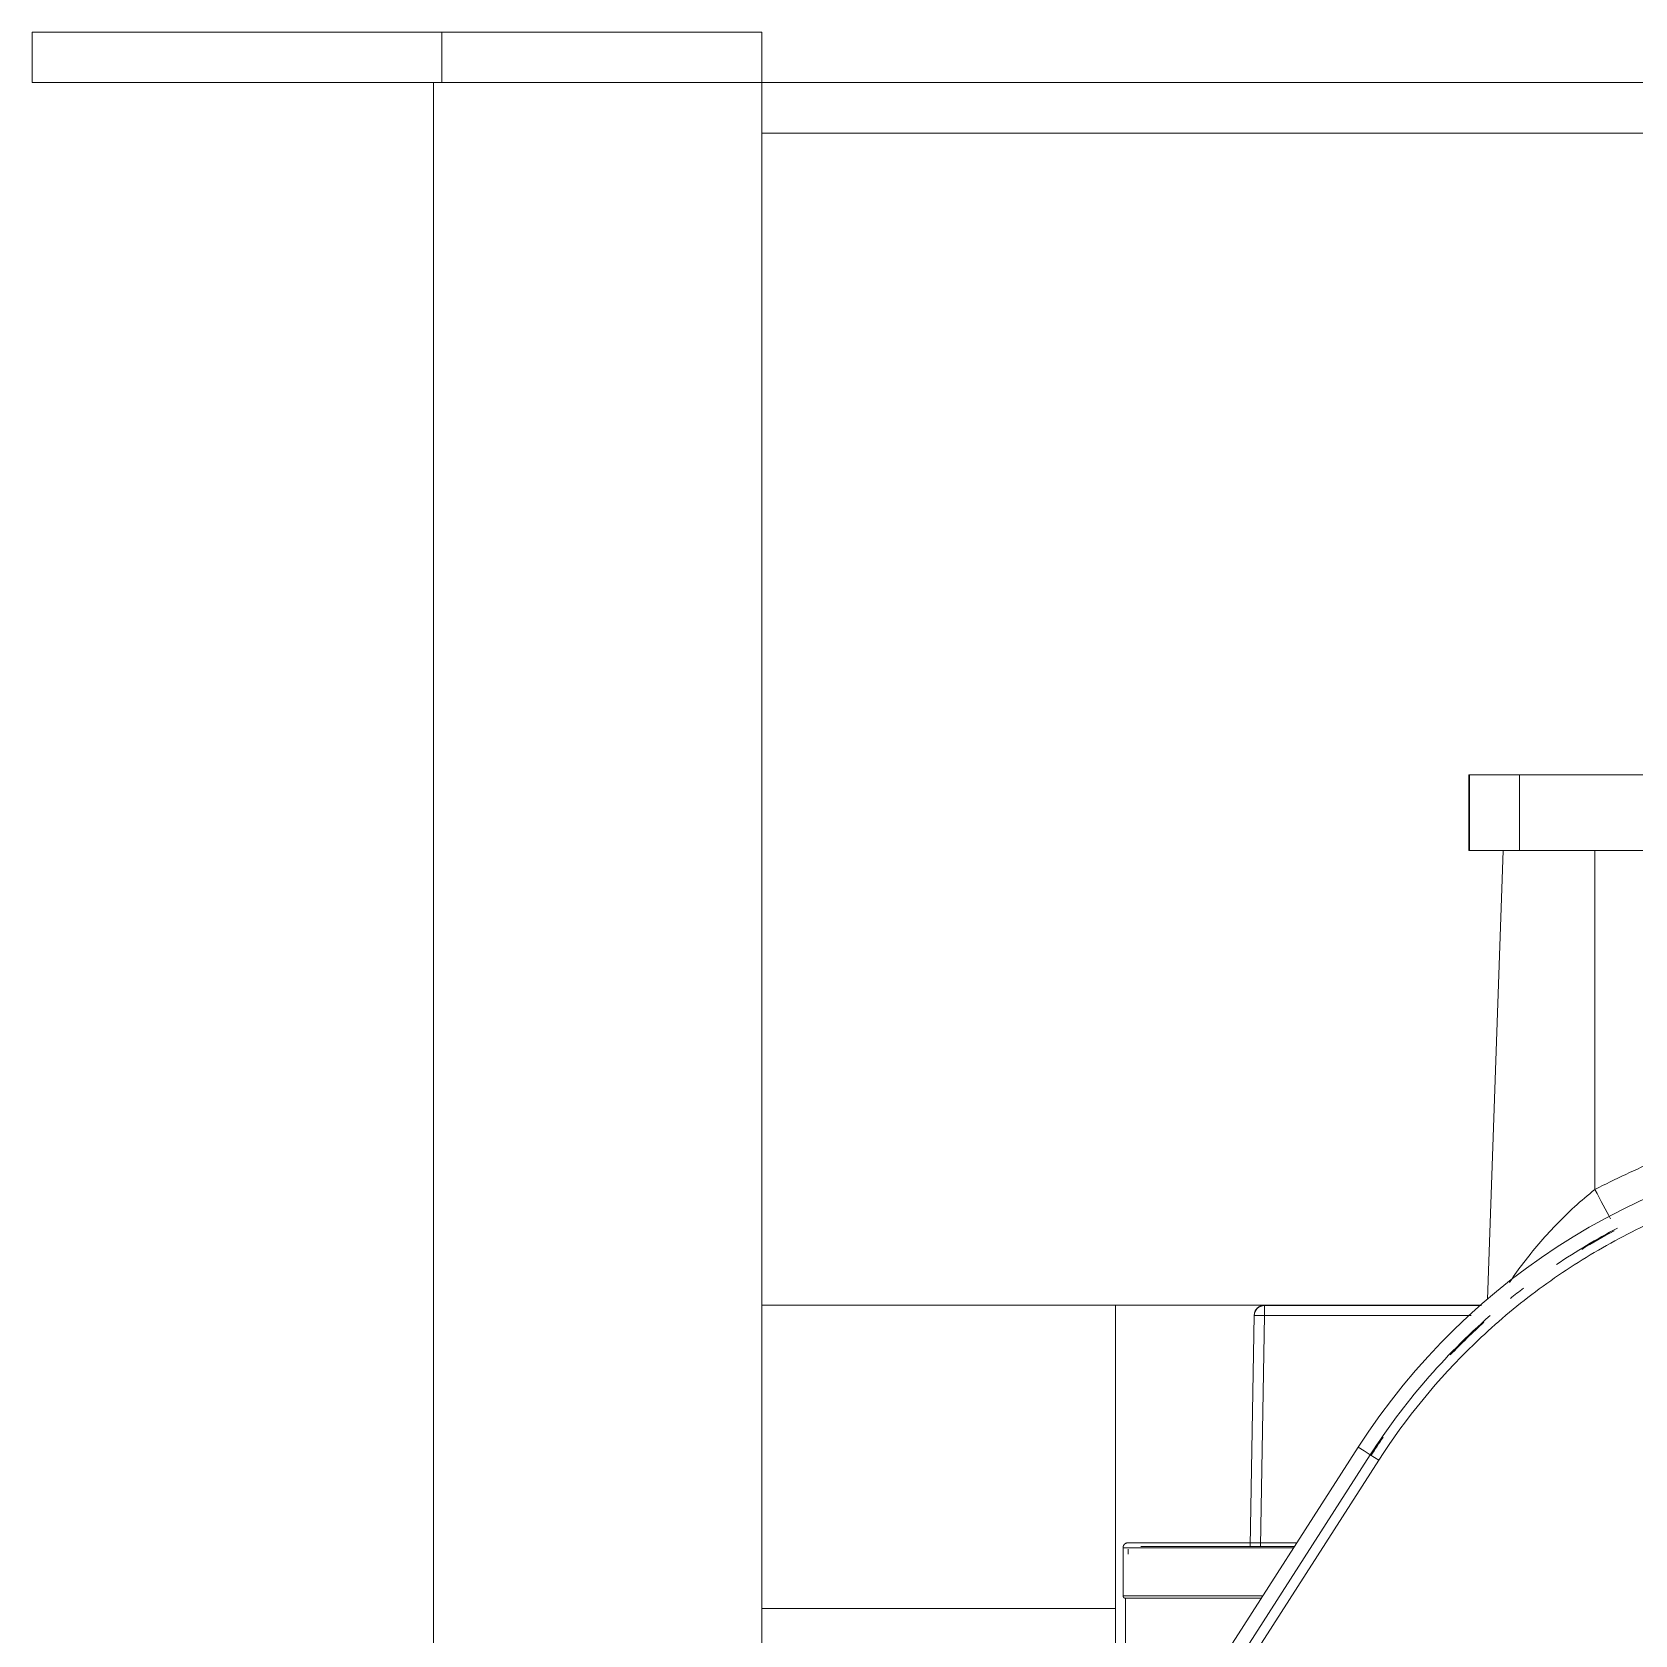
# Model space of a CAD drawing. Header units: metres. Extents: x 8 to 325, y -31 to 15.
# Drawn here: x 132.0858 to 132.4031, y -9.5934 to -9.2762 of the extents above; entities that cross this region are included whole.
import ezdxf

# ---------------------------------------------------------------- set-up
doc = ezdxf.new("R2010")
doc.units = ezdxf.units.M
doc.layers.add('G-IMPT', color=7, linetype='Continuous', lineweight=9, true_color=0x999999)
doc.layers.add('M-EKIP', color=7, linetype='Continuous', lineweight=9)

# ---------------------------------------------------------------- blocks, each defined once
blk = doc.blocks.new('D4010_10_Yangın Pompası - Wilo SCPFF 125_300_125_2_dwg-7064674-_1_13_4_13_ PERON KATI _FFL_')
at = {"layer": 'G-IMPT', "color": 8, "lineweight": 5, "true_color": 0x808080}
for p, q in [((0.5650669623112046, -0.9174300205014271), (0.5650669623112046, -0.2554300205014252)), ((0.4382051068276949, -0.5508601819622649), (0.377956076023825, -0.6447549380177269)), ((0.439880023539285, -0.5519349183244416), (0.379630992735415, -0.6458296743799039)), ((0.4422530990155991, -0.5534576391182194), (0.3820040682117291, -0.6473523951736816)), ((0.4300669623112047, -0.5724490538821189), (0.4300669623112047, -0.6754300205014272)), ((0.4280669623114208, -0.617430020501407), (0.4280669623114208, -0.6019300205014062)), ((0.5000669623112045, -0.9174300205014271), (0.5000669623112045, -0.6044202954093043)), ((0.4300669623112032, -0.6154300205014267), (0.5000669623112045, -0.6154300205014267)), ((0.5000669623112045, -0.6754300205014269), (0.5000669623112045, -0.6154300205014267)), ((0.4009370975089426, -0.617930020501427), (0.4285669623112054, -0.617930020501427)), ((0.4280669623112054, -0.617430020501427), (0.4012163336146231, -0.617430020501427)), ((0.4272935987891421, -0.6174300205014269), (0.4280669623112054, -0.6174300205014269)), ((0.4285669623112054, -0.617930020501427), (0.4279735225113706, -0.617930020501427)), ((0.4285669623114163, -0.6274300205014091), (0.4285669623114163, -0.6179300205014112)), ((0.3945736832882243, -0.627680020501427), (0.4250669623112053, -0.627680020501427)), ((0.3945899150495622, -0.627680020501427), (0.4245669623112053, -0.627680020501427)), ((0.4245669623112053, -0.627680020501427), (0.3945899150495624, -0.627680020501427)), ((0.4250669623112053, -0.627680020501427), (0.3946060203300599, -0.627680020501427)), ((0.4285669623112054, -0.6274300205014269), (0.3947517286814937, -0.6274300205014269)), ((0.4006022157707259, -0.6734278022353647), (0.401397794329943, -0.6278491371035578)), ((0.402601911161253, -0.6734278022353497), (0.4033974897204679, -0.6278491371035412)), ((0.4033974897202555, -0.627849137103558), (0.4026019111610383, -0.6734278022353649)), ((0.4275669623114166, -0.6271800205014092), (0.4275669623114166, -0.6261800205014094)), ((0.3940861973460541, -0.628430020501427), (0.4258169623112054, -0.628430020501427)), ((0.4275669623112053, -0.628430020501427), (0.3941019856337423, -0.628430020501427)), ((0.3941019856337425, -0.628430020501427), (0.4275669623112053, -0.628430020501427)), ((0.4258169623112054, -0.628430020501427), (0.3941200835208677, -0.628430020501427)), ((0.377956076023825, -0.6447549380177278), (0.3796309927354148, -0.6458296743799042)), ((0.4300669623112047, -0.6754300205014272), (0.3575997563664384, -0.6754300205014272)), ((0.3575997563664368, -0.6754300205014268), (0.4006013026033132, -0.6754300205014268)), ((0.3575997563664382, -0.6754300205014268), (0.4006015677849719, -0.6754300205014268)), ((0.4006022157707258, -0.6753625129285146), (0.3576687256083614, -0.6753625129285147)), ((0.4006022157707259, -0.6734278022353648), (0.3596453265154311, -0.6734278022353648)), ((0.4006010374240937, -0.6754300203618537), (0.4006022157707258, -0.6753625129285147)), ((0.4006022157707259, -0.6734278022353645), (0.4006022157707259, -0.6753625129285046)), ((0.4026012631754947, -0.6734649253142848), (0.402601911161253, -0.6734278022353497)), ((0.4300669623112032, -0.6754300205014269), (0.5000669623112045, -0.6754300205014269)), ((0.3533484233364089, -0.7654300205014081), (0.3564520636564645, -0.6765533900956009)), ((0.3076895047935019, -0.7654300205014267), (0.3501263262984439, -0.7654300205014267)), ((0.3601263262984439, -0.7654300205014267), (0.3501263262984439, -0.7654300205014267)), ((0.3501263262984439, -0.7804300205014267), (0.3501263262984439, -0.7654300205014267)), ((0.3600065339519772, -0.7804300205014268), (0.3600065339519772, -0.7654300205014267)), ((0.3601263262986556, -0.780430020501409), (0.3601263262986556, -0.7654300205014081)), ((0.3501263262984439, -0.7804300205014267), (0.3151709190831619, -0.7804300205014267)), ((0.3501263262984439, -0.7804300205014267), (0.3601263262984439, -0.7804300205014267)), ((0.5000669623112046, -0.9074300205014267), (0.2509999568225681, -0.9074300205014267)), ((0.5000669623112045, -0.9074300205014267), (0.5000669623112045, -0.9174300205014269)), ((0.2509999568225681, -0.9174300205014269), (0.5000669623112046, -0.9174300205014269)), ((0.5000669623112041, -0.9174300205014263), (0.5633869549579091, -0.9174300205014263)), ((0.5000669623112042, -0.9174300205014263), (0.5000669623112042, -0.9274300205014263)), ((0.6445050587521992, -0.9174300205014263), (0.563386954957909, -0.9174300205014263)), ((0.563386954957909, -0.9174300205014263), (0.563386954957909, -0.9274300205014263)), ((0.6445050587521993, -0.9174300205014263), (0.6445050587521993, -0.9274300205014263)), ((0.5633869549579091, -0.9274300205014263), (0.5000669623112041, -0.9274300205014263)), ((0.5633869549579092, -0.9274300205014263), (0.6445050587521992, -0.9274300205014263))]:
    blk.add_line(p, q, dxfattribs=at)
at = {"layer": 'G-IMPT', "color": 8, "lineweight": 5, "true_color": 0x808080, "flags": 128}
for points in [[(0.4280669623114208, -0.617430020501407), (0.4280421656179073, -0.617430020501407), (0.4279678152067963, -0.617430020501407), (0.4278440300228858, -0.617430020501407), (0.4276710080960652, -0.617430020501407), (0.4274490262244985, -0.617430020501407), (0.4271784395318318, -0.617430020501407), (0.426859680899051, -0.617430020501407), (0.4264932602719763, -0.617430020501407), (0.4260797638454337, -0.617430020501407), (0.4256198531255095, -0.617430020501407), (0.4251142638712344, -0.617430020501407), (0.4245638049175757, -0.617430020501407), (0.4239693568814242, -0.617430020501407), (0.4233318707528321, -0.617430020501407), (0.4226523663736187, -0.617430020501407), (0.421931930805828, -0.617430020501407), (0.4211717165926957, -0.617430020501407), (0.4203729399147825, -0.617430020501407), (0.4195368786443818, -0.617430020501407), (0.4186648703011798, -0.617430020501407), (0.4177583099125008, -0.617430020501407), (0.4168186477815748, -0.617430020501407), (0.4158473871673646, -0.617430020501407), (0.414846081879665, -0.617430020501407), (0.4138163337933297, -0.617430020501407), (0.412759790285631, -0.617430020501407), (0.4116781416008045, -0.617430020501407), (0.410573118145995, -0.617430020501407), (0.4094464877230109, -0.617430020501407), (0.4083000527001959, -0.617430020501407), (0.4071356471290178, -0.617430020501407), (0.4059551338100098, -0.617430020501407), (0.4047604013126379, -0.617430020501407), (0.4035533609540495, -0.617430020501407), (0.4023359437413212, -0.617430020501407)], [(0.4270123209957562, -0.617430020501407), (0.4273089703864308, -0.617430020501407), (0.4275572390154735, -0.617430020501407), (0.4277567297060328, -0.617430020501407), (0.4279071233155604, -0.617430020501407), (0.4280081792463655, -0.617430020501407), (0.4280597358305179, -0.617430020501407), (0.4280669623114208, -0.617430020501407)], [(0.4280669623114208, -0.617430020501407), (0.4280869569785072, -0.617430420448081), (0.4281069196584004, -0.6174316196482584), (0.4281268184150658, -0.6174336161834841), (0.4281466214147224, -0.6174364068597248), (0.4281662969768186, -0.6174399872124923), (0.4281858136246291, -0.6174443515139826), (0.4282051401356987, -0.617449492782254), (0.4282242455917236, -0.6174554027923678), (0.4282430994280513, -0.6174620720895725), (0.4282616714825702, -0.6174694900044088), (0.4282799320439531, -0.6174776446698008), (0.428297851899191, -0.6174865230400193), (0.4283154023803382, -0.6174961109115726), (0.4283325554103741, -0.6175063929458992), (0.4283492835481158, -0.6175173526939527), (0.4283655600320961, -0.617528972622464), (0.428381358823428, -0.6175412341420308), (0.4283966546474034, -0.6175541176368399), (0.4284114230339715, -0.6175676024960356), (0.4284256403568642, -0.6175816671467393), (0.4284392838714018, -0.6175962890884922), (0.4284523317508684, -0.6176114449293112), (0.4284647631214364, -0.6176271104230866), (0.4284765580955665, -0.6176432605083747), (0.4284876978038225, -0.6176598693484727), (0.42849816442504, -0.6176769103727924), (0.4285079412148575, -0.6176943563193223), (0.4285170125325068, -0.6177121792782712), (0.4285253638658011, -0.6177303507367032), (0.4285329818543995, -0.6177488416241714), (0.4285398543111436, -0.6177676223591886), (0.4285459702415619, -0.6177866628965928), (0.4285513198614779, -0.6178059327755827), (0.4285558946126376, -0.6178254011684603), (0.4285596871764097, -0.6178450369299614), (0.4285626914855158, -0.617864808647042), (0.4285649027336848, -0.617884684689179), (0.4285663173834062, -0.6179046332589453), (0.4285669331715312, -0.6179246224428777), (0.4285669623114163, -0.6179300205014112)], [(0.4285669623114163, -0.6274300205014091), (0.428566162418077, -0.627470009835595), (0.428563764017718, -0.6275099351953769), (0.4285597709472751, -0.6275497327086949), (0.4285541895947896, -0.6275893387080209), (0.4285470288892546, -0.6276286898322003), (0.4285383002862696, -0.6276677231278387), (0.4285280177497266, -0.6277063761499736), (0.4285161977294992, -0.6277445870620276), (0.4285028591350941, -0.6277822947346832), (0.4284880233054171, -0.6278194388437165), (0.4284717139746376, -0.627855959966478), (0.4284539572341962, -0.6278917996769537), (0.4284347814910939, -0.6279269006392526), (0.4284142174224321, -0.6279612066993288), (0.4283922979263251, -0.6279946629748034), (0.4283690580693024, -0.6280272159427728), (0.4283445350301688, -0.6280588135254278), (0.4283187680405594, -0.628089405173383), (0.4282917983221591, -0.6281189419465191), (0.4282636690207648, -0.6281473765923089), (0.4282344251372591, -0.6281746636213799), (0.4282041134556167, -0.6282007593803087), (0.4281727824680615, -0.6282256221214446), (0.4281404822974896, -0.6282492120697091), (0.4281072646172851, -0.6282714914862169), (0.4280731825686542, -0.6282924247286518), (0.42803829067559, -0.6283119783082954), (0.4280026447576925, -0.6283301209435854), (0.4279663018408239, -0.6283468236101828), (0.4279293200658962, -0.6283620595873752), (0.4278917585958575, -0.6283758045008588), (0.4278536775210492, -0.6283880363616956), (0.4278151377630693, -0.6283987356015277), (0.4277762009773098, -0.628407885103847), (0.4277369294543162, -0.6284154702314), (0.4276973860201552, -0.6284214788496035), (0.4276576339358811, -0.6284259013459458), (0.4276177367963528, -0.6284287306453843), (0.4275777584284751, -0.6284299622216386), (0.4275669623114166, -0.6284300205014088)], [(0.3943014777652571, -0.6284300205014088), (0.3955183405209468, -0.6284300205014088), (0.39673768074114, -0.6284300205014088), (0.3979575477416048, -0.6284300205014088), (0.3991759899953659, -0.6284300205014088), (0.4003910582547315, -0.6284300205014088), (0.4016008086696955, -0.6284300205014088), (0.40280330589765, -0.6284300205014088), (0.4039966261995582, -0.6284300205014088), (0.4051788605174929, -0.6284300205014088), (0.4063481175287422, -0.6284300205014088), (0.4075025266715219, -0.6284300205014088), (0.4086402411374574, -0.6284300205014088), (0.4097594408261086, -0.6284300205014088), (0.410858335256713, -0.6284300205014088), (0.4119351664326117, -0.6284300205014088), (0.4129882116536376, -0.6284300205014088), (0.4140157862720592, -0.6284300205014088), (0.4150162463877036, -0.6284300205014088), (0.4159879914778066, -0.6284300205014088), (0.4169294669575092, -0.6284300205014088), (0.4178391666668864, -0.6284300205014088), (0.4187156352804615, -0.6284300205014088), (0.4195574706354222, -0.6284300205014088), (0.4203633259747883, -0.6284300205014088), (0.421131912101919, -0.6284300205014088), (0.4218619994429634, -0.6284300205014088), (0.4225524200139228, -0.6284300205014088), (0.4232020692891689, -0.6284300205014088), (0.4238099079684401, -0.6284300205014088), (0.4243749636395232, -0.6284300205014088), (0.4248963323338744, -0.6284300205014088), (0.4253731799728014, -0.6284300205014088), (0.4258047437018116, -0.6284300205014088), (0.4261903331109982, -0.6284300205014088), (0.4265293313395569, -0.6284300205014088), (0.4268211960626409, -0.6284300205014088), (0.4270654603589548, -0.6284300205014088), (0.4272617334577331, -0.6284300205014088), (0.4274097013638796, -0.6284300205014088), (0.4275091273603182, -0.6284300205014088), (0.4275598523866628, -0.6284300205014088), (0.4275669623114166, -0.6284300205014088)], [(0.4275669623114166, -0.6284300205014088), (0.427542565564577, -0.6284300205014088), (0.4274694143536478, -0.6284300205014088), (0.4273476257049587, -0.6284300205014088), (0.4271773944543743, -0.6284300205014088), (0.4269589929355752, -0.6284300205014088), (0.4266927705444031, -0.6284300205014088), (0.4263791531798982, -0.6284300205014088), (0.4260186425629329, -0.6284300205014088), (0.4256118154335949, -0.6284300205014088), (0.4251593226285071, -0.6284300205014088), (0.4246618880396239, -0.6284300205014088), (0.424120307456188, -0.6284300205014088), (0.4235354472915856, -0.6284300205014088), (0.4229082431973287, -0.6284300205014088), (0.4222396985661644, -0.6284300205014088), (0.4215308829268894, -0.6284300205014088), (0.4207829302333239, -0.6284300205014088), (0.4199970370502154, -0.6284300205014088), (0.4191744606390149, -0.6284300205014088), (0.4183165169465078, -0.6284300205014088), (0.4174245784995774, -0.6284300205014088), (0.4165000722094748, -0.6284300205014088), (0.41554447708904, -0.6284300205014088), (0.4145593218866242, -0.6284300205014088), (0.4135461826403954, -0.6284300205014088), (0.4125066801570165, -0.6284300205014088), (0.4114424774187199, -0.6284300205014088), (0.4103552769228592, -0.6284300205014088), (0.4092468179583116, -0.6284300205014088), (0.4081188738229561, -0.6284300205014088), (0.4069732489867995, -0.6284300205014088), (0.4058117762051957, -0.6284300205014088), (0.4046363135868137, -0.6284300205014088), (0.4034487416211073, -0.6284300205014088), (0.4022509601698757, -0.6284300205014088), (0.4010448854279332, -0.6284300205014088), (0.3998324468575812, -0.6284300205014088), (0.3986155841018915, -0.6284300205014088), (0.397396243881694, -0.6284300205014088), (0.3961763768812292, -0.6284300205014088), (0.3949579346274681, -0.6284300205014088)], [(0.3820040682088688, -0.6473523951718466), (0.380817530472056, -0.64659103477582), (0.3796309927352433, -0.6458296743797937)], [(0.33517381948894, -0.6983271239146962), (0.33517381948894, -0.7318785722080563), (0.33517381948894, -0.7654300205014164)]]:
    blk.add_lwpolyline(points, dxfattribs=at)
at = {"layer": 'G-IMPT', "color": 8, "lineweight": 5, "true_color": 0x808080}
for centre, radius, start, end in [((0.2700669623112043, -0.5755262099337607), 0.1301800824852801, 311.240713982503, 327.3131085556459), ((0.2700669623112035, -0.5755262099337607), 0.1299999999999997, 325.4181081632688, 327.3131085556463), ((0.2700669623112043, -0.5755262099337607), 0.1329996863251798, 275.6113818148357, 327.3131085556464), ((0.2700669623112035, -0.5755262099337607), 0.1299999999999998, 312.048293719377, 316.1418338386821), ((0.4006015677849719, -0.6734300205014268), 0.002000000000000032, 269.9999999999996, 358.9999999999827), ((0.2700669623112043, -0.5755262099337607), 0.1301800824852802, 307.4902150669471, 308.9568854225369), ((0.2700669623112043, -0.5755262099337607), 0.1301800824852802, 297.762935361188, 303.9598462315257), ((0.2700669623112035, -0.5755262099337607), 0.1299999999999997, 298.1426007658253, 301.4008163454242)]:
    blk.add_arc(centre, radius, start, end, dxfattribs=at)
for centre, major_axis, ratio, start_param, end_param in [((0.4006022157707258, -0.6733928974224908), (-0.001999695390312778, 3.490481287467057e-05), 0.9848032292281037, 1.587984438267929, 3.141592653590048), ((0.3351738194889425, -0.6986761188818219), (-0.004659432176452921, 0.008848146234836016), 0.01626894225263855, 4.743273475058079, 5.466220352595427)]:
    blk.add_ellipse(centre, major_axis=major_axis, ratio=ratio, start_param=start_param, end_param=end_param, dxfattribs=at)
for points, knots in [([(0.3405856178039188, -0.5480116899986001), (0.340551280090616, -0.5492224688374155), (0.3405025845571894, -0.5510389242628104), (0.3404266147468096, -0.5534611587501518), (0.3402271706615632, -0.5570903400153456), (0.3396518373891277, -0.5625429446062432), (0.3383381050138344, -0.569699355384737), (0.3364416517296474, -0.5766688938332306), (0.333857359325792, -0.5834240627421861), (0.3295240148773921, -0.5922142118397962), (0.3227226056274255, -0.6022223720619745), (0.3123782736815736, -0.6127397571571404), (0.3006566117410383, -0.6211467699310718), (0.2874923861603647, -0.62768706916929), (0.2783209252597432, -0.630629388747588), (0.2736361907391011, -0.6317959597281583)], [-1, -1, -1, -1, -0.96875, -0.953125, -0.9375, -0.875, -0.8125, -0.75, -0.6875, -0.625, -0.5, -0.375, -0.25, -0.125, 0, 0, 0, 0]), ([(0.3779560760238248, -0.6447549380177271), (0.3726269117184108, -0.6530601435249365), (0.3630250355598831, -0.6647905456709438), (0.3478697561752516, -0.6777613128529537), (0.3354492483184103, -0.6861316475937058), (0.3221279276407262, -0.6929781017486981), (0.3034576600280253, -0.7000026588013725), (0.288551396996293, -0.7027597737245399), (0.278705881046141, -0.7034247898043355)], [0, 0, 0, 0, 0.25, 0.375, 0.5, 0.625, 0.75, 1, 1, 1, 1]), ([(0.4026012631752847, -0.6734649253143018), (0.4025986860891293, -0.6736125664812627), (0.4025606898421952, -0.673907327111248), (0.402407896892568, -0.6743262733036526), (0.4021665350419217, -0.6747015827093678), (0.4017423172195166, -0.6751195801343924), (0.4011940101780688, -0.6753807586211059), (0.4007494396086936, -0.6754300401254548), (0.4006013026033141, -0.6754300204838465)], [0, 0, 0, 0, 0.1428571428571428, 0.2857142857142857, 0.4285714285714285, 0.5714285714285714, 0.8571428571428571, 1, 1, 1, 1]), ([(0.3493076140331497, -0.6838330502086627), (0.3502561492781986, -0.682583333343453), (0.3511964955646458, -0.6812678026775716), (0.3520486527439376, -0.680002143149877), (0.3520909710629292, -0.6799390885743796)], [0.5, 0.5, 0.5, 0.5, 0.625, 0.631567590348653, 0.631567590348653, 0.631567590348653, 0.631567590348653])]:
    blk.add_open_spline(points, degree=3, knots=knots, dxfattribs=at)
for points in [[(0.4026019111610384, -0.6734278022353647), (0.4026019111610384, -0.6734278022353647), (0.4021946980553651, -0.6734278022353656), (0.4010735484943249, -0.6734278022353649), (0.400602215770726, -0.6734278022353648)], [(0.3429090553281505, -0.6913139078631907), (0.3440956095933193, -0.6900817363159476), (0.3463517499778998, -0.6875819105099807), (0.3483590787881009, -0.6850827670738724), (0.3493076140331497, -0.6838330502086627)], [(0.3351738194889418, -0.6983271239147966), (0.3365650837161422, -0.6972376284210743), (0.3392324243868872, -0.6949749397934389), (0.3417225010629817, -0.6925460794104337), (0.3429090553281505, -0.6913139078631907)], [(0.3100669623112039, -0.7085744996891528), (0.314404601001169, -0.7072785560447287), (0.3229527244887739, -0.7042640613749697), (0.3311685119406734, -0.7004363181315807), (0.3351738194889415, -0.6983271239147963)]]:
    blk.add_open_spline(points, degree=3, dxfattribs=at)
blk = doc.blocks.new('D4010_10_Yangın Pompası - ELEKTRİKLİ YANGIN POMPASI _ ELECTRICAL FIRE PUMP-7064675-_1_13_4_13_ PERON KATI _FFL_')
blk.add_blockref('D4010_10_Yangın Pompası - Wilo SCPFF 125_300_125_2_dwg-7064674-_1_13_4_13_ PERON KATI _FFL_', (-0.19, 0))
blk = doc.blocks.new('IC-TKN-M7-S23-000-10-A1-32-K-T-6E-200_rvt-1-_1_13_4_13_ PERON KATI _FFL_')
at = {"layer": 'M-EKIP', "color": 8, "lineweight": 5, "true_color": 0x808080, "rotation": 180}
blk.add_blockref('D4010_10_Yangın Pompası - ELEKTRİKLİ YANGIN POMPASI _ ELECTRICAL FIRE PUMP-7064675-_1_13_4_13_ PERON KATI _FFL_', (-172.2543330368364, -10.20362980528583), dxfattribs=at)

msp = doc.modelspace()

# ---------------------------------------------------------------- block references
at = {"lineweight": 5}
msp.add_blockref('IC-TKN-M7-S23-000-10-A1-32-K-T-6E-200_rvt-1-_1_13_4_13_ PERON KATI _FFL_', (304.7946579423894, 0), dxfattribs=at)

doc.saveas('drawing.dxf')
